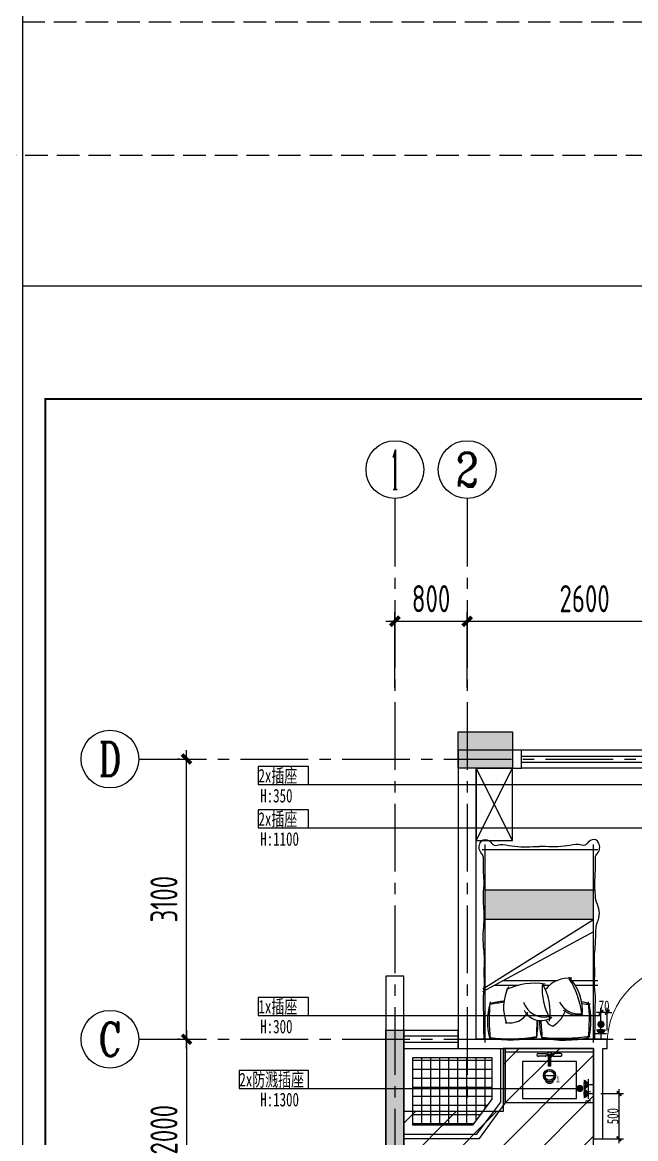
# Model space of a CAD drawing. Header units: millimetres. Extents: x -133666 to 880576, y -269375 to 86941.
# Drawn here: x 22349 to 29139, y -175430 to -163082 of the extents above; entities that cross this region are included whole.
import ezdxf
from ezdxf.enums import TextEntityAlignment as Align

# ---------------------------------------------------------------- set-up
doc = ezdxf.new("R2010")
doc.units = ezdxf.units.MM
doc.header["$LTSCALE"] = 1000
for name, pattern in [('CENTER', [50.8, 31.75, -6.35, 6.35, -6.35]), ('CENTER2', [1.125, 0.75, -0.125, 0.125, -0.125]), ('DASH', [0.35, 0.25, -0.1])]:
    doc.linetypes.add(name, pattern=pattern)
doc.layers.get('0').update_dxf_attribs({"linetype": 'CONTINUOUS'})
doc.layers.get('Defpoints').update_dxf_attribs({"color": 6, "linetype": 'CONTINUOUS'})
for name, color, linetype in [('6#轴网(1-4)20181120$0$11 12 17 18 19 20 21 22-ZW$0$AXIS_轴号_A', 8, 'CONTINUOUS'), ('6#轴网(1-4)20181120$0$11 12 17 18 19 20 21 22-ZW$0$AXIS_轴文_A', 8, 'CONTINUOUS'), ('6#轴网(1-4)20181120$0$AXIS_TEXT', 8, 'CONTINUOUS'), ('A-FUR', 8, 'CONTINUOUS'), ('A-Lvtry', 5, 'CONTINUOUS'), ('A-降板区域', 251, 'CONTINUOUS'), ('AXIS', 253, 'CENTER'), ('BORDER', 7, 'CONTINUOUS'), ('C-顶面灯具、灯带', 22, 'CONTINUOUS'), ('DIM', 3, 'CONTINUOUS'), ('DOTLN', 2, 'DASH'), ('M-机电点位(布局空间)', 7, 'CONTINUOUS'), ('P-Furniture(活动家具)', 134, 'CONTINUOUS'), ('P-Plumbing-fix(洁具)', 134, 'CONTINUOUS'), ('PUB_HATCH', 8, 'CONTINUOUS'), ('PUB_TEXT', 7, 'CONTINUOUS'), ('WALL', 2, 'CONTINUOUS'), ('WINDOW', 4, 'CONTINUOUS'), ('ZZ001-PC 轮廓', 30, 'CONTINUOUS'), ('剪力墙', 6, 'CONTINUOUS')]:
    doc.layers.add(name, color=color, linetype=linetype)
doc.styles.add('6#轴网(1-4)20181120$0$11 12 17 18 19 20 21 22-ZW$0$_TCH_AXIS', font='COMPLEX', dxfattribs={"bigfont": 'GBCBIG'})
doc.styles.add('6#轴网(1-4)20181120$0$COMPLEX', font='COMPLEX')
doc.styles.add('DIM', font='', dxfattribs={"width": 0.7})
doc.styles.add('HZ', font='romans.shx', dxfattribs={"width": 0.9, "bigfont": 'bzhz.shx'})
doc.styles.add('WORD-2', font='simhei.ttf')
doc.styles.add('ZZ', font='tssdeng.shx', dxfattribs={"width": 0.7, "bigfont": 'tssdchn.shx'})
doc.styles.add('黑体', font='simhei.ttf')
doc.styles.get('DIM').set_extended_font_data('SimSun')
doc.dimstyles.new('TSSD_100_100', dxfattribs={"dimtxt": 300, "dimasz": 100, "dimexe": 100, "dimexo": 250, "dimgap": 100, "dimtad": 1, "dimdec": 0, "dimzin": 0, "dimdsep": 46, "dimtxsty": 'ZZ', "dimblk": 'ARCHTICK', "dimcen": 0, "dimdle": 100, "dimclrd": 256, "dimclrt": 7, "dimadec": 0, "dimazin": 0, "dimtfac": 1, "dimtdec": 0, "dimtix": 1, "dimtmove": 2, "dimatfit": 3, "dimfxl": 0, "dimtolj": 1, "dimtzin": 0, "dimarcsym": 0})
doc.dimstyles.new('金螳螂1-50', dxfattribs={"dimscale": 50, "dimtxt": 2.5, "dimasz": 1, "dimexe": 1, "dimexo": 1, "dimgap": 0.1, "dimtad": 1, "dimdec": 0, "dimrnd": 5, "dimzin": 0, "dimdsep": 46, "dimtxsty": 'DIM', "dimblk": 'ARCHTICK', "dimcen": 2, "dimdle": 1, "dimclrd": 254, "dimclre": 254, "dimclrt": 30, "dimadec": 0, "dimazin": 0, "dimtfac": 1, "dimtdec": 0, "dimtix": 1, "dimtmove": 2, "dimatfit": 3, "dimldrblk": 'A', "dimfxl": 0, "dimtolj": 1, "dimtzin": 0, "dimarcsym": 0})

# ---------------------------------------------------------------- blocks, each defined once
blk = doc.blocks.new('A$C14777907')
at = {"layer": 'P-Furniture(活动家具)'}
h = blk.add_hatch(dxfattribs=at)
h.set_pattern_fill('AR-SAND', color=250, scale=0.5, style=0)
h.paths.add_polyline_path([(-547, 316), (-547, -6), (653, -6), (653, 316)])
blk.add_line((665, 1643), (-559, 1643), dxfattribs=at)
at = {"layer": 'P-Furniture(活动家具)', "color": 251}
for p, q in [((-547, 1678), (-547, -511)), ((653, 1678), (653, -511)), ((678, 1114), (-550, 450)), ((-342, 1043), (-593, 1043)), ((-306, 993), (-593, 993)), ((678, 1085), (-547, 316)), ((456, 993), (-142, 993)), ((11, 1043), (-61, 1043)), ((549, 1043), (280, 1043)), ((-547, 316), (653, 316)), ((-560, -6), (653, -6)), ((54, -457), (-593, -457)), ((687, -457), (54, -457))]:
    blk.add_line(p, q, dxfattribs=at)
at = {"layer": 'P-Furniture(活动家具)'}
for points in [[(-559, 1643, 0.015145), (-562, 1458, 0.00267), (-566, 1233, 0.058958), (-560, 1098, -0.038458), (-557, 976, 0.025508), (-557, 824, -0.039412), (-565, 622, 0.016498), (-570, 474, -0.095063), (-590, 344, 0.129887), (-610, 249, 0.123513), (-589, 151, -0.132991), (-566, 46, -0.041346), (-562, -143, 0.014819), (-568, -369, -0.211134), (-585, -410, 0.329446), (-602, -532, 0.37589), (-529, -565, 0.122432), (-475, -524, -0.342539), (-414, -504, 0.141351), (-285, -502, -0.036442), (-152, -487, -0.036947), (-16, -489, 0.022047), (54, -488, -0.02246)], [(665, 1643, -0.015145), (668, 1458, -0.00267), (672, 1233, -0.058958), (666, 1098, 0.038458), (663, 976, -0.025508), (663, 824, 0.039412), (671, 622, -0.016498), (676, 474, 0.037552), (667, 194, -0.045167), (672, 8, 0.051681), (668, -143, -0.014819), (674, -369, 0.211134), (691, -410, -0.329446), (708, -532, -0.367495), (633, -565, -0.123892), (580, -524, 0.358288), (522, -504, -0.141351), (393, -502, 0.036442), (260, -487, 0.036947), (125, -489, -0.022047), (54, -488, 0.02316)]]:
    blk.add_lwpolyline(points, format="xyb", dxfattribs=at)
at = {"layer": 'P-Furniture(活动家具)', "color": 251}
for centre, radius, start, end in [((365, 1440), 882, 168.4167, 192.5094), ((-202, -493), 2124, 83.8828, 98.3309), ((1430, 1423), 1930, 173.6088, 185.8339), ((-223, 548), 1105, 76.7545, 104.443), ((800, 1593), 776, 178.1535, 191.6765), ((-711, 1435), 764, 0.0512, 14.2669), ((1634, 1420), 1565, 172.6505, 179.5124), ((-2949, 1640), 3036, 356.0673, 359.4545), ((360, 233), 1415, 80.0529, 101.3407), ((386, -93), 1730, 82.696, 99.9582), ((-1320, 1423), 1930, 354.1661, 6.3912), ((-39, 1444), 669, 343.0859, 15.8612), ((66, 1222), 318, 120.2878, 164.5982), ((-117, 1393), 106, 21.6793, 77.8243), ((-368, 1119), 254, 51.9188, 103.6704), ((107, 1325), 530, 174.187, 224.4731), ((-387, 1118), 245, 27.9999, 96.8459), ((497, 1468), 919, 186.6966, 212.6196), ((37, 1231), 205, 26.1579, 125.8329), ((548, 1343), 615, 170.8023, 211.3458), ((-625, 1087), 649, 355.8503, 28.9544), ((-1, 1153), 244, 19.1658, 101.9587), ((379, 1237), 225, 76.5097, 152.2958), ((-55, 1289), 505, 333.4974, 20.6974), ((-356, 1625), 401, 247.489, 261.6999), ((-515, 711), 544, 79.6769, 89.5055), ((420, 1855), 632, 272.2827, 286.6176), ((1321, -4099), 5399, 97.6544, 99.3268), ((-273, 1294), 329, 264.3187, 321.2722), ((107, 1764), 741, 260.9394, 295.2191)]:
    blk.add_arc(centre, radius, start, end, dxfattribs=at)
blk = doc.blocks.new('6#轴网(1-4)20181120$0$_AXISO')
at = {"color": 8}
blk.add_circle((0, 0), 0.5, dxfattribs=at)
at = {"layer": '6#轴网(1-4)20181120$0$AXIS_TEXT', "color": 8, "style": '6#轴网(1-4)20181120$0$COMPLEX', "width": 1.041667}
blk.add_attdef('A', text='', height=0.56, dxfattribs=at).set_placement((-0.25, -0.28), (0.25, -0.28), align=Align.FIT)
blk = doc.blocks.new('_ArchTick')
at = {"color": 0, "linetype": 'ByBlock', "const_width": 0.4}
blk.add_lwpolyline([(-0.5, -0.5), (0.5, 0.5)], dxfattribs=at)
blk = doc.blocks.new('*D341')
at = {"layer": 'Defpoints', "color": 0}
for p in [(-2307, 8900), (-2135, 8900), (-2135, 5800)]:
    blk.add_point(p, dxfattribs=at)
at = {"layer": 'DIM', "color": 0, "lineweight": -2}
for p, q in [((-2385, 8900), (-2407, 8900)), ((-2385, 5800), (-2407, 5800))]:
    blk.add_line(p, q, dxfattribs=at)
at = {"layer": 'DIM', "lineweight": -2}
blk.add_line((-2307, 5700), (-2307, 9000), dxfattribs=at)
at = {"layer": 'DIM', "lineweight": -2, "xscale": 100, "yscale": 100, "zscale": 100}
for p, rotation in [((-2307, 8900), 90), ((-2307, 5800), 270)]:
    blk.add_blockref('_ArchTick', p, dxfattribs=dict(at, rotation=rotation))
at = {"layer": 'DIM', "color": 7, "insert": (-2557, 7350), "char_height": 300, "attachment_point": 5, "rotation": 90, "style": 'ZZ'}
blk.add_mtext('\\A1;3100', dxfattribs=at)
blk = doc.blocks.new('*D344')
at = {"layer": 'Defpoints', "color": 0}
for p in [(-2135, 5800), (-2307, 3800), (-2135, 3800)]:
    blk.add_point(p, dxfattribs=at)
at = {"layer": 'DIM', "lineweight": -2}
blk.add_line((-2307, 5900), (-2307, 3700), dxfattribs=at)
at = {"layer": 'DIM', "color": 0, "lineweight": -2}
for p, q in [((-2385, 5800), (-2407, 5800)), ((-2385, 3800), (-2407, 3800))]:
    blk.add_line(p, q, dxfattribs=at)
at = {"layer": 'DIM', "lineweight": -2, "xscale": 100, "yscale": 100, "zscale": 100}
for p, rotation in [((-2307, 5800), 90), ((-2307, 3800), 270)]:
    blk.add_blockref('_ArchTick', p, dxfattribs=dict(at, rotation=rotation))
at = {"layer": 'DIM', "color": 7, "insert": (-2557, 4800), "char_height": 300, "attachment_point": 5, "rotation": 90, "style": 'ZZ'}
blk.add_mtext('\\A1;2000', dxfattribs=at)
blk = doc.blocks.new('*D352')
at = {"layer": 'Defpoints', "color": 0}
for p in [(800, 10424), (0, 9440), (800, 9440)]:
    blk.add_point(p, dxfattribs=at)
at = {"layer": 'DIM', "color": 0, "lineweight": -2}
for p, q in [((0, 9690), (0, 10524)), ((800, 9690), (800, 10524))]:
    blk.add_line(p, q, dxfattribs=at)
at = {"layer": 'DIM', "lineweight": -2}
blk.add_line((-100, 10424), (900, 10424), dxfattribs=at)
at = {"layer": 'DIM', "lineweight": -2, "xscale": 100, "yscale": 100, "zscale": 100, "rotation": 180}
blk.add_blockref('_ArchTick', (0, 10424), dxfattribs=at)
at = {"layer": 'DIM', "lineweight": -2, "xscale": 100, "yscale": 100, "zscale": 100}
blk.add_blockref('_ArchTick', (800, 10424), dxfattribs=at)
at = {"layer": 'DIM', "color": 7, "insert": (400, 10674), "char_height": 300, "attachment_point": 5, "style": 'ZZ'}
blk.add_mtext('\\A1;800', dxfattribs=at)
blk = doc.blocks.new('*D353')
at = {"layer": 'Defpoints', "color": 0}
for p in [(3400, 10424), (800, 9440), (3400, 9440)]:
    blk.add_point(p, dxfattribs=at)
at = {"layer": 'DIM', "color": 0, "lineweight": -2}
for p, q in [((800, 9690), (800, 10524)), ((3400, 9690), (3400, 10524))]:
    blk.add_line(p, q, dxfattribs=at)
at = {"layer": 'DIM', "lineweight": -2}
blk.add_line((700, 10424), (3500, 10424), dxfattribs=at)
at = {"layer": 'DIM', "lineweight": -2, "xscale": 100, "yscale": 100, "zscale": 100, "rotation": 180}
blk.add_blockref('_ArchTick', (800, 10424), dxfattribs=at)
at = {"layer": 'DIM', "lineweight": -2, "xscale": 100, "yscale": 100, "zscale": 100}
blk.add_blockref('_ArchTick', (3400, 10424), dxfattribs=at)
at = {"layer": 'DIM', "color": 7, "insert": (2100, 10674), "char_height": 300, "attachment_point": 5, "style": 'ZZ'}
blk.add_mtext('\\A1;2600', dxfattribs=at)
blk = doc.blocks.new('$DorLib2D$00000001')
for p, q in [((0.45, 0.975), (0.5, 0.975)), ((0.45, 0), (0.45, 0.975)), ((0.5, 0), (0.5, 0.975)), ((0.5, 0), (0.45, 0))]:
    blk.add_line(p, q)
at = {"lineweight": 13}
blk.add_arc((0.475, 0), 0.975, 91.4693, 180, dxfattribs=at)
blk = doc.blocks.new('$TCHSYS$WIN2D')
for p, q in [((-0.5, 0.5), (0.5, 0.5)), ((-0.5, 0.5), (-0.5, -0.5)), ((0.5, 0.5), (0.5, -0.5)), ((0.5, 0.1667), (-0.5, 0.1667)), ((0.5, -0.1667), (-0.5, -0.1667)), ((-0.5, -0.5), (0.5, -0.5))]:
    blk.add_line(p, q)
blk = doc.blocks.new('B20190310213323')
at = {"layer": 'PUB_HATCH'}
for points in [[(800, 9200), (1400, 9200), (1400, 8800), (800, 8800)], [(0, 5900), (200, 5900), (200, 3900), (0, 3900), (0, 5700)]]:
    blk.add_hatch(color=256, dxfattribs=at).paths.add_polyline_path(points)
at = {"layer": 'PUB_TEXT'}
h = blk.add_hatch(dxfattribs=at)
h.set_pattern_fill('_USER', color=250, scale=100, double=1, pattern_type=0)
h.set_pattern_definition([(0, (1171.45, 5138.84), (0, 100), []), (90, (1171.45, 5138.84), (-100, 6e-15), [])])
h.paths.add_polyline_path([(1171, 5600), (1171, 5139), (957, 4852), (300, 4852), (300, 5600)])
at = {"layer": 'A-Lvtry', "ltscale": 3}
for points in [[(200, 4702), (1036, 4702), (1321, 5092), (1321, 5700)], [(200, 4752), (1007, 4752), (1271, 5106), (1271, 5700)]]:
    blk.add_lwpolyline(points, dxfattribs=at)
at = {"layer": 'PUB_TEXT', "color": 250}
blk.add_lwpolyline([(1171, 5600), (1171, 5139), (957, 4852), (300, 4852), (300, 5600)], close=True, dxfattribs=at)
at = {"layer": 'WALL'}
blk.add_lwpolyline([(1000, 5800), (1000, 8800), (1500, 8800), (1500, 9000), (800, 9000), (800, 5700), (2300, 5700), (2300, 4700), (2400, 4700), (2400, 5700), (2450, 5700), (2450, 5800)], close=True, dxfattribs=at)
blk.add_lwpolyline([(600, -400), (600, 200), (200, 200), (200, 3700), (2450, 3700), (2450, 3800), (2400, 3800), (2400, 3900), (2300, 3900), (2300, 3800), (200, 3800), (200, 6500), (0, 6500), (0, 0), (500, 0), (500, -600), (600, -600), (600, -400)], dxfattribs=at)
at = {"layer": '剪力墙', "elevation": 0}
for points in [[(800, 9200), (1400, 9200), (1400, 8800), (800, 8800)], [(0, 5900), (200, 5900), (200, 3900), (0, 3900), (0, 5700)]]:
    blk.add_lwpolyline(points, close=True, dxfattribs=at)
for points in [[(1000, 8800), (1000, 8800)], [(0, 5700), (0, 5700)]]:
    blk.add_lwpolyline(points, dxfattribs=at)
at = {"layer": 'WINDOW', "yscale": 200, "rotation": 180}
for p, xscale, zscale in [((2250, 8900), 1500, 1500), ((500, 5800), -600, -600)]:
    blk.add_blockref('$TCHSYS$WIN2D', p, dxfattribs=dict(at, xscale=xscale, zscale=zscale))
at = {"layer": 'WINDOW', "xscale": 900, "yscale": 900, "zscale": -900}
blk.add_blockref('$DorLib2D$00000001', (2900, 5750), dxfattribs=at)
blk = doc.blocks.new('A$C775F19E5')
at = {"layer": 'P-Plumbing-fix(洁具)', "color": 134}
for p, q in [((-1089, 600), (-1089, 0)), ((-1089, 600), (-111, 600)), ((-111, 0), (-111, 600)), ((-1089, 0), (-111, 0))]:
    blk.add_line(p, q, dxfattribs=at)
at = {"layer": 'P-Plumbing-fix(洁具)', "color": 251}
for p, q in [((-1089, 560), (-111, 560)), ((-723, 545, 16), (-648, 545, 16)), ((-648, 512, 16), (-723, 512, 16)), ((-613, 534, 16), (-613, 425, 16)), ((-613, 534, 16), (-588, 534, 16)), ((-610, 534, 16), (-610, 509, 16)), ((-610, 509, 16), (-610, 425, 16)), ((-600, 534, 16), (-600, 425, 16)), ((-600, 524, 16), (-600, 425, 16)), ((-590, 534, 16), (-590, 404, 16)), ((-588, 534, 16), (-588, 425, 16)), ((-477, 545, 16), (-552, 545, 16)), ((-552, 512, 16), (-477, 512, 16)), ((-588, 425, 16), (-613, 425, 16)), ((-613, 424, 16), (-613, 404, 16)), ((-588, 424, 16), (-613, 424, 16)), ((-588, 404, 16), (-613, 404, 16)), ((-612, 425, 16), (-612, 424, 16)), ((-610, 424, 16), (-610, 404, 16)), ((-600, 424, 16), (-600, 404, 16)), ((-600, 424, 16), (-600, 404, 16)), ((-590, 424, 16), (-590, 404, 16)), ((-589, 425, 16), (-589, 424, 16)), ((-588, 424, 16), (-588, 404, 16))]:
    blk.add_line(p, q, dxfattribs=at)
at = {"layer": 'P-Plumbing-fix(洁具)', "color": 134}
blk.add_lwpolyline([(-613, 455), (-900, 455), (-900, 45), (-300, 45), (-300, 455), (-588, 455)], dxfattribs=at)
at = {"layer": 'P-Plumbing-fix(洁具)', "color": 251}
for radius in [40, 40, 22.5]:
    blk.add_circle((-600, 250), radius, dxfattribs=at)
for centre, radius, start, end in [((-723, 528, 16), 16.2, 90, 270), ((-648, 528, 16), 16.2, 270, 90), ((-600, 533, 13), 26, 292.6199, 247.3801), ((-600, 533, 13), 24.5, 295.3194, 245.9254), ((-600, 533, 13), 23.7, 295.3194, 245.9254), ((-552, 528, 16), 16.2, 90, 270), ((-477, 528, 16), 16.2, 270, 90)]:
    blk.add_arc(centre, radius, start, end, dxfattribs=at)
blk = doc.blocks.new('B20190319225928')
at = {"layer": 'BORDER'}
blk.add_lwpolyline([(0, 0), (0, 29700), (42000, 29700), (42000, 0)], close=True, dxfattribs=at)
at = {"layer": 'BORDER', "const_width": 50}
blk.add_lwpolyline([(2500, 500), (2500, 29200), (41500, 29200), (41500, 500)], close=True, dxfattribs=at)
blk = doc.blocks.new('防水筒灯')
at = {"color": 250}
blk.add_wipeout([(42, -43), (45, -40), (47, -37), (49, -34), (51, -31), (53, -28), (55, -24), (56, -21), (58, -17), (58, -13), (59, -10), (60, -6), (60, -2), (60, 1), (60, 5), (59, 9), (59, 13), (58, 16), (57, 20), (55, 23), (54, 27), (52, 30), (50, 33), (48, 36), (45, 39), (43, 42), (40, 45), (37, 47), (34, 49), (31, 51), (28, 53), (24, 55), (21, 56), (17, 58), (13, 58), (10, 59), (6, 60), (2, 60), (-1, 60), (-5, 60), (-9, 59), (-13, 59), (-16, 58), (-20, 57), (-23, 55), (-27, 54), (-30, 52), (-33, 50), (-36, 48), (-39, 45), (-42, 43), (-45, 40), (-47, 37), (-49, 34), (-51, 31), (-53, 28), (-55, 24), (-56, 21), (-58, 17), (-58, 13), (-59, 10), (-60, 6), (-60, 2), (-60, -1), (-60, -5), (-59, -9), (-59, -13), (-58, -16), (-57, -20), (-55, -23), (-54, -27), (-52, -30), (-50, -33), (-48, -36), (-45, -39), (-43, -42), (-40, -45), (-37, -47), (-34, -49), (-31, -51), (-28, -53), (-24, -55), (-21, -56), (-17, -58), (-13, -58), (-10, -59), (-6, -60), (-2, -60), (1, -60), (5, -60), (9, -59), (13, -59), (16, -58), (20, -57), (23, -55), (27, -54), (30, -52), (33, -50), (36, -48), (39, -45)], dxfattribs=at)
at = {"color": 251}
blk.add_line((-44, 0), (48, 0), dxfattribs=at)
blk.add_circle((2, 0), 60.3)
blk.add_circle((2, 0), 46.3, dxfattribs=at)
at = {"style": 'WORD-2'}
blk.add_attdef('1', (66, -68), '', height=60, dxfattribs=at)
blk = doc.blocks.new('二极 三极单相插座  暗装')
for p, q in [((-54, 55), (54, 55)), ((0, 55), (0, 0))]:
    blk.add_line(p, q)
at = {"const_width": 47.2}
blk.add_lwpolyline([(24, 101, -0.414214), (0, 78, -0.414214), (-24, 101, -0.414214)], format="xyb", dxfattribs=at)
blk = doc.blocks.new('墙面防潮插座 暗装')
for p, q in [((-54, 55), (54, 55)), ((0, 55), (0, 0))]:
    blk.add_line(p, q)
at = {"const_width": 47.2}
blk.add_lwpolyline([(24, 101, -0.414214), (0, 78, -0.414214), (-24, 101, -0.414214)], format="xyb", dxfattribs=at)
at = {"style": 'HZ', "width": 0.9}
blk.add_text('F', height=50, dxfattribs=at).set_placement((83, 53), align=Align.MIDDLE)
blk = doc.blocks.new('*D1194')
at = {"layer": 'Defpoints', "color": 0}
for p in [(28674, -174931), (28955, -174931), (28674, -175431)]:
    blk.add_point(p, dxfattribs=at)
at = {"layer": 'DIM', "color": 254, "lineweight": -2}
for p, q in [((28755, -174931), (29005, -174931)), ((28955, -175481), (28955, -174881)), ((28755, -175431), (29005, -175431))]:
    blk.add_line(p, q, dxfattribs=at)
at = {"layer": 'DIM', "color": 254, "lineweight": -2, "xscale": 50, "yscale": 50, "zscale": 50}
for p, rotation in [((28955, -174931), 90), ((28955, -175431), 270)]:
    blk.add_blockref('_ArchTick', p, dxfattribs=dict(at, rotation=rotation))
at = {"layer": 'DIM', "color": 30, "insert": (28887, -175181), "char_height": 125, "attachment_point": 5, "rotation": 90, "style": 'DIM'}
blk.add_mtext('\\A1;500', dxfattribs=at)
blk = doc.blocks.new('A')
for p, q in [((-0.37, 0), (-2.13, 0)), ((-1.44, 1.15), (-1.09, 1.44)), ((-1.44, 1.15), (-0.37, 0)), ((-1.44, -1.15), (-0.37, 0)), ((-1.09, 1.44), (0, 0)), ((-1.09, -1.44), (0, 0)), ((-1.44, -1.15), (-1.09, -1.44))]:
    blk.add_line(p, q)
for points in [[(-1.44, 1.15), (-1.09, 1.44), (-0.37, 0), (0, 0)], [(-1.44, -1.15), (-1.09, -1.44), (-0.37, 0), (0, 0)]]:
    blk.add_solid(points)
blk = doc.blocks.new('*D1195')
at = {"layer": 'Defpoints', "color": 0}
for p in [(28755, -174033), (28755, -174331), (28825, -174331)]:
    blk.add_point(p, dxfattribs=at)
at = {"layer": 'DIM', "color": 254, "lineweight": -2}
for p, q in [((28755, -174033), (28705, -174033)), ((28755, -174233), (28755, -173983)), ((28825, -174033), (28755, -174033)), ((28825, -174233), (28825, -173983)), ((28825, -174033), (28875, -174033))]:
    blk.add_line(p, q, dxfattribs=at)
at = {"layer": 'DIM', "color": 254, "lineweight": -2, "xscale": 50, "yscale": 50, "zscale": 50}
blk.add_blockref('_ArchTick', (28755, -174033), dxfattribs=at)
at = {"layer": 'DIM', "color": 254, "lineweight": -2, "xscale": 50, "yscale": 50, "zscale": 50, "rotation": 180}
blk.add_blockref('_ArchTick', (28825, -174033), dxfattribs=at)
at = {"layer": 'DIM', "color": 30, "insert": (28790, -173965), "char_height": 125, "attachment_point": 5, "style": 'DIM'}
blk.add_mtext('\\A1;70', dxfattribs=at)
blk = doc.blocks.new('B20190222125856')
at = {"layer": 'AXIS', "linetype": 'CENTER2'}
for p, q in [((0, 11781), (0, -2685.7)), ((800, 11781), (800, 5144.8)), ((-2834.7, 8900), (9118.1, 8900)), ((-2834.7, 5800), (9118.1, 5800))]:
    blk.add_line(p, q, dxfattribs=at)
at = {"layer": '6#轴网(1-4)20181120$0$11 12 17 18 19 20 21 22-ZW$0$AXIS_轴号_A'}
ref = blk.add_blockref('6#轴网(1-4)20181120$0$_AXISO', (0, 12101), dxfattribs=dict(at, xscale=640, yscale=640, zscale=640))
ref.add_attrib('A', '1', dxfattribs={"layer": '6#轴网(1-4)20181120$0$11 12 17 18 19 20 21 22-ZW$0$AXIS_轴文_A', "height": 435.8, "style": '6#轴网(1-4)20181120$0$11 12 17 18 19 20 21 22-ZW$0$_TCH_AXIS', "width": 0.555556}).set_placement((-51.9, 11883.1), (51.9, 11883.1), align=Align.FIT)
ref = blk.add_blockref('6#轴网(1-4)20181120$0$_AXISO', (800, 12101), dxfattribs=dict(at, xscale=640, yscale=640, zscale=640))
ref.add_attrib('A', '2', dxfattribs={"layer": '6#轴网(1-4)20181120$0$11 12 17 18 19 20 21 22-ZW$0$AXIS_轴文_A', "height": 372.8, "style": '6#轴网(1-4)20181120$0$11 12 17 18 19 20 21 22-ZW$0$_TCH_AXIS'}).set_placement((675.7, 11914.6), (924.3, 11914.6), align=Align.FIT)
at = {"layer": '6#轴网(1-4)20181120$0$11 12 17 18 19 20 21 22-ZW$0$AXIS_轴号_A', "color": 6}
ref = blk.add_blockref('6#轴网(1-4)20181120$0$_AXISO', (-3154.7, 8900), dxfattribs=dict(at, xscale=640, yscale=640, zscale=640))
ref.add_attrib('A', 'D', dxfattribs={"layer": '6#轴网(1-4)20181120$0$11 12 17 18 19 20 21 22-ZW$0$AXIS_轴文_A', "height": 372.8, "style": '6#轴网(1-4)20181120$0$11 12 17 18 19 20 21 22-ZW$0$_TCH_AXIS', "width": 0.823529}).set_placement((-3278.9, 8713.6), (-3030.4, 8713.6), align=Align.FIT)
ref = blk.add_blockref('6#轴网(1-4)20181120$0$_AXISO', (-3154.7, 5800), dxfattribs=dict(at, xscale=640, yscale=640, zscale=640))
ref.add_attrib('A', 'C', dxfattribs={"layer": '6#轴网(1-4)20181120$0$11 12 17 18 19 20 21 22-ZW$0$AXIS_轴文_A', "height": 372.8, "style": '6#轴网(1-4)20181120$0$11 12 17 18 19 20 21 22-ZW$0$_TCH_AXIS', "width": 0.933333}).set_placement((-3278.9, 5613.6), (-3030.4, 5613.6), align=Align.FIT)
at = {"layer": 'DIM'}
for base, p1, p2, picture, middle in [((800, 10424), (0, 9440.5), (800, 9440.5), '*D352', (400, 10674)), ((3400, 10424), (800, 9440.5), (3400, 9440.5), '*D353', (2100, 10674))]:
    dim = blk.add_linear_dim(base=base, p1=p1, p2=p2, dimstyle='TSSD_100_100', dxfattribs=at)
    dim.commit()
    dim.dimension.update_dxf_attribs({"geometry": picture, "text_midpoint": middle})
for base, p2, picture, middle in [((-2307.2, 8900), (-2134.7, 8900), '*D341', (-2557.2, 7350)), ((-2307.2, 3800), (-2134.7, 3800), '*D344', (-2557.2, 4800))]:
    dim = blk.add_linear_dim(base=base, p1=(-2134.7, 5800), p2=p2, angle=90, dimstyle='TSSD_100_100', dxfattribs=at)
    dim.commit()
    dim.dimension.update_dxf_attribs({"geometry": picture, "text_midpoint": middle})

msp = doc.modelspace()

# ---------------------------------------------------------------- hatches: boundary and pattern name
at = {"layer": 'A-降板区域'}
h = msp.add_hatch(dxfattribs=at)
h.set_pattern_fill('ANSI31', color=256, scale=100, style=0)
h.set_pattern_definition([(45, (0, -111581.3), (-224.5064, 224.5064), [])])
h.paths.add_polyline_path([(28674, -174431.2), (27674, -174431.2), (27674, -175131.2), (26574, -175131.2), (26574, -176281.2), (28674, -176281.2)])

# ---------------------------------------------------------------- linework, layer by layer
at = {"layer": 'A-FUR'}
for p, q in [((27774, -172131.2), (27374, -171331.2)), ((27374, -172131.2), (27774, -171331.2))]:
    msp.add_line(p, q, dxfattribs=at)
msp.add_lwpolyline([(27374, -172131.2), (27774, -172131.2), (27774, -171331.2), (27374, -171331.2)], close=True, dxfattribs=at)
at = {"layer": 'PUB_TEXT'}
for points in [[(25518.6, -171512.9), (25518.6, -171314), (24960.4, -171314), (24960.4, -171512.9)], [(25518.6, -171991.9), (25518.6, -171793.1), (24960.4, -171793.1), (24960.4, -171991.9)], [(25518.6, -174066.6), (25518.6, -173867.8), (24960.4, -173867.8), (24960.4, -174066.6)], [(25518.6, -174874.5), (25518.6, -174675.6), (24748.6, -174675.6), (24748.6, -174874.5)]]:
    msp.add_lwpolyline(points, close=True, dxfattribs=at)
at = {"layer": 'ZZ001-PC 轮廓'}
msp.add_xline((22353.8, -133793.6), (0, 1), dxfattribs=at)

# ---------------------------------------------------------------- block references
at = {"layer": 'DIM'}
msp.add_blockref('B20190222125856', (26474, -180131.2), dxfattribs=at)
at = {"layer": 'P-Furniture(活动家具)', "rotation": 180}
msp.add_blockref('A$C14777907', (28127, -172688.2), dxfattribs=at)

# ---------------------------------------------------------------- texts
at = {"layer": 'PUB_TEXT', "style": '黑体', "width": 0.7}
for s, p in [('2x插座', (24963.4, -171490.2)), ('H:350', (24983.1, -171710.8)), ('2x插座', (24963.4, -171969.2)), ('H:1100', (24983.1, -172189.9)), ('1x插座', (24963.4, -174043.9)), ('H:300', (24983.1, -174264.5)), ('2x防溅插座', (24751.6, -174851.7)), ('H:1300', (24983.1, -175072.4))]:
    msp.add_text(s, height=150, dxfattribs=at).set_placement(p)

# ---------------------------------------------------------------- next in the draw order: block references
at = {"layer": 'WALL'}
msp.add_blockref('B20190310213323', (26374, -180131.2), dxfattribs=at)

# ---------------------------------------------------------------- next in the draw order: linework, layer by layer
at = {"layer": 'A-降板区域'}
msp.add_lwpolyline([(28674, -174431.2), (27674, -174431.2), (27674, -175131.2), (27674, -175131.2), (26574, -175131.2), (26574, -176281.2), (28674, -176281.2)], close=True, dxfattribs=at)
at = {"layer": 'PUB_TEXT'}
for p, q in [((25518.6, -171512.9), (29551.6, -171512.9)), ((25518.6, -171991.9), (29676.1, -171991.9)), ((25518.6, -174066.6), (28755.2, -174066.6)), ((28755.2, -174206.8), (28755.2, -174066.6)), ((25518.6, -174874.5), (28521, -174874.5))]:
    msp.add_line(p, q, dxfattribs=at)
at = {"layer": 'PUB_TEXT', "const_width": 40}
for points in [[(28755.2, -174185.3, 1), (28755.2, -174145.3, 1)], [(28521, -174894.5, 1), (28521, -174854.5, 1)]]:
    msp.add_lwpolyline(points, format="xyb", close=True, dxfattribs=at)

# ---------------------------------------------------------------- next in the draw order: block references
at = {"layer": 'M-机电点位(布局空间)', "color": 7, "xscale": -1.111111111124046, "yscale": 1.111111111124046, "zscale": 1.111111111111111}
msp.add_blockref('二极 三极单相插座  暗装', (28755.2, -174331.2), dxfattribs=at)
at = {"layer": 'M-机电点位(布局空间)', "color": 7, "xscale": -1.111111111124046, "yscale": 1.111111111065838, "zscale": 1.111111111111111, "rotation": 90}
for p in [(28674, -174831.2), (28674, -174931.2)]:
    msp.add_blockref('墙面防潮插座 暗装', p, dxfattribs=at)
at = {"layer": 'P-Plumbing-fix(洁具)'}
msp.add_blockref('A$C775F19E5', (28784.7, -175031.2), dxfattribs=at)
at = {"layer": 'WALL', "xscale": 0.5, "yscale": 0.5, "zscale": 0.5, "rotation": 270}
msp.add_blockref('B20190319225928', (22353.8, -165998.5), dxfattribs=at)

# ---------------------------------------------------------------- next in the draw order: dimensions: what is measured, and where the dimension line sits
at = {"layer": 'DIM'}
dim = msp.add_linear_dim(base=(28755.2, -174032.5), p1=(28825.4, -174331.2), p2=(28755.2, -174331.2), dimstyle='金螳螂1-50', dxfattribs=at)
dim.commit()
dim.dimension.update_dxf_attribs({"geometry": '*D1195', "text_midpoint": (28790.3, -173965)})
dim = msp.add_linear_dim(base=(28954.9, -174931.2), p1=(28674, -175431.2), p2=(28674, -174931.2), angle=90, dimstyle='金螳螂1-50', dxfattribs=at)
dim.commit()
dim.dimension.update_dxf_attribs({"geometry": '*D1194', "text_midpoint": (28887.4, -175181.2)})

# ---------------------------------------------------------------- next in the draw order: block references
at = {"layer": 'C-顶面灯具、灯带', "xscale": 1.111111111240461, "yscale": 1.111111111240461, "zscale": 1.111111111240461}
msp.add_blockref('防水筒灯', (28182.5, -174731.2), dxfattribs=at).add_auto_attribs({'1': '1'})

# ---------------------------------------------------------------- next in the draw order: linework, layer by layer
at = {"layer": 'DOTLN', "linetype": 'DASH'}
for points in [[(11891.2, -220494), (43248, -220494), (43248, -163082.4), (11891.2, -163082.4)], [(14732.3, -218916.7), (41880.1, -218916.7), (41880.1, -164554.5), (14732.3, -164554.5)]]:
    msp.add_lwpolyline(points, close=True, dxfattribs=at)

doc.saveas('drawing.dxf')
